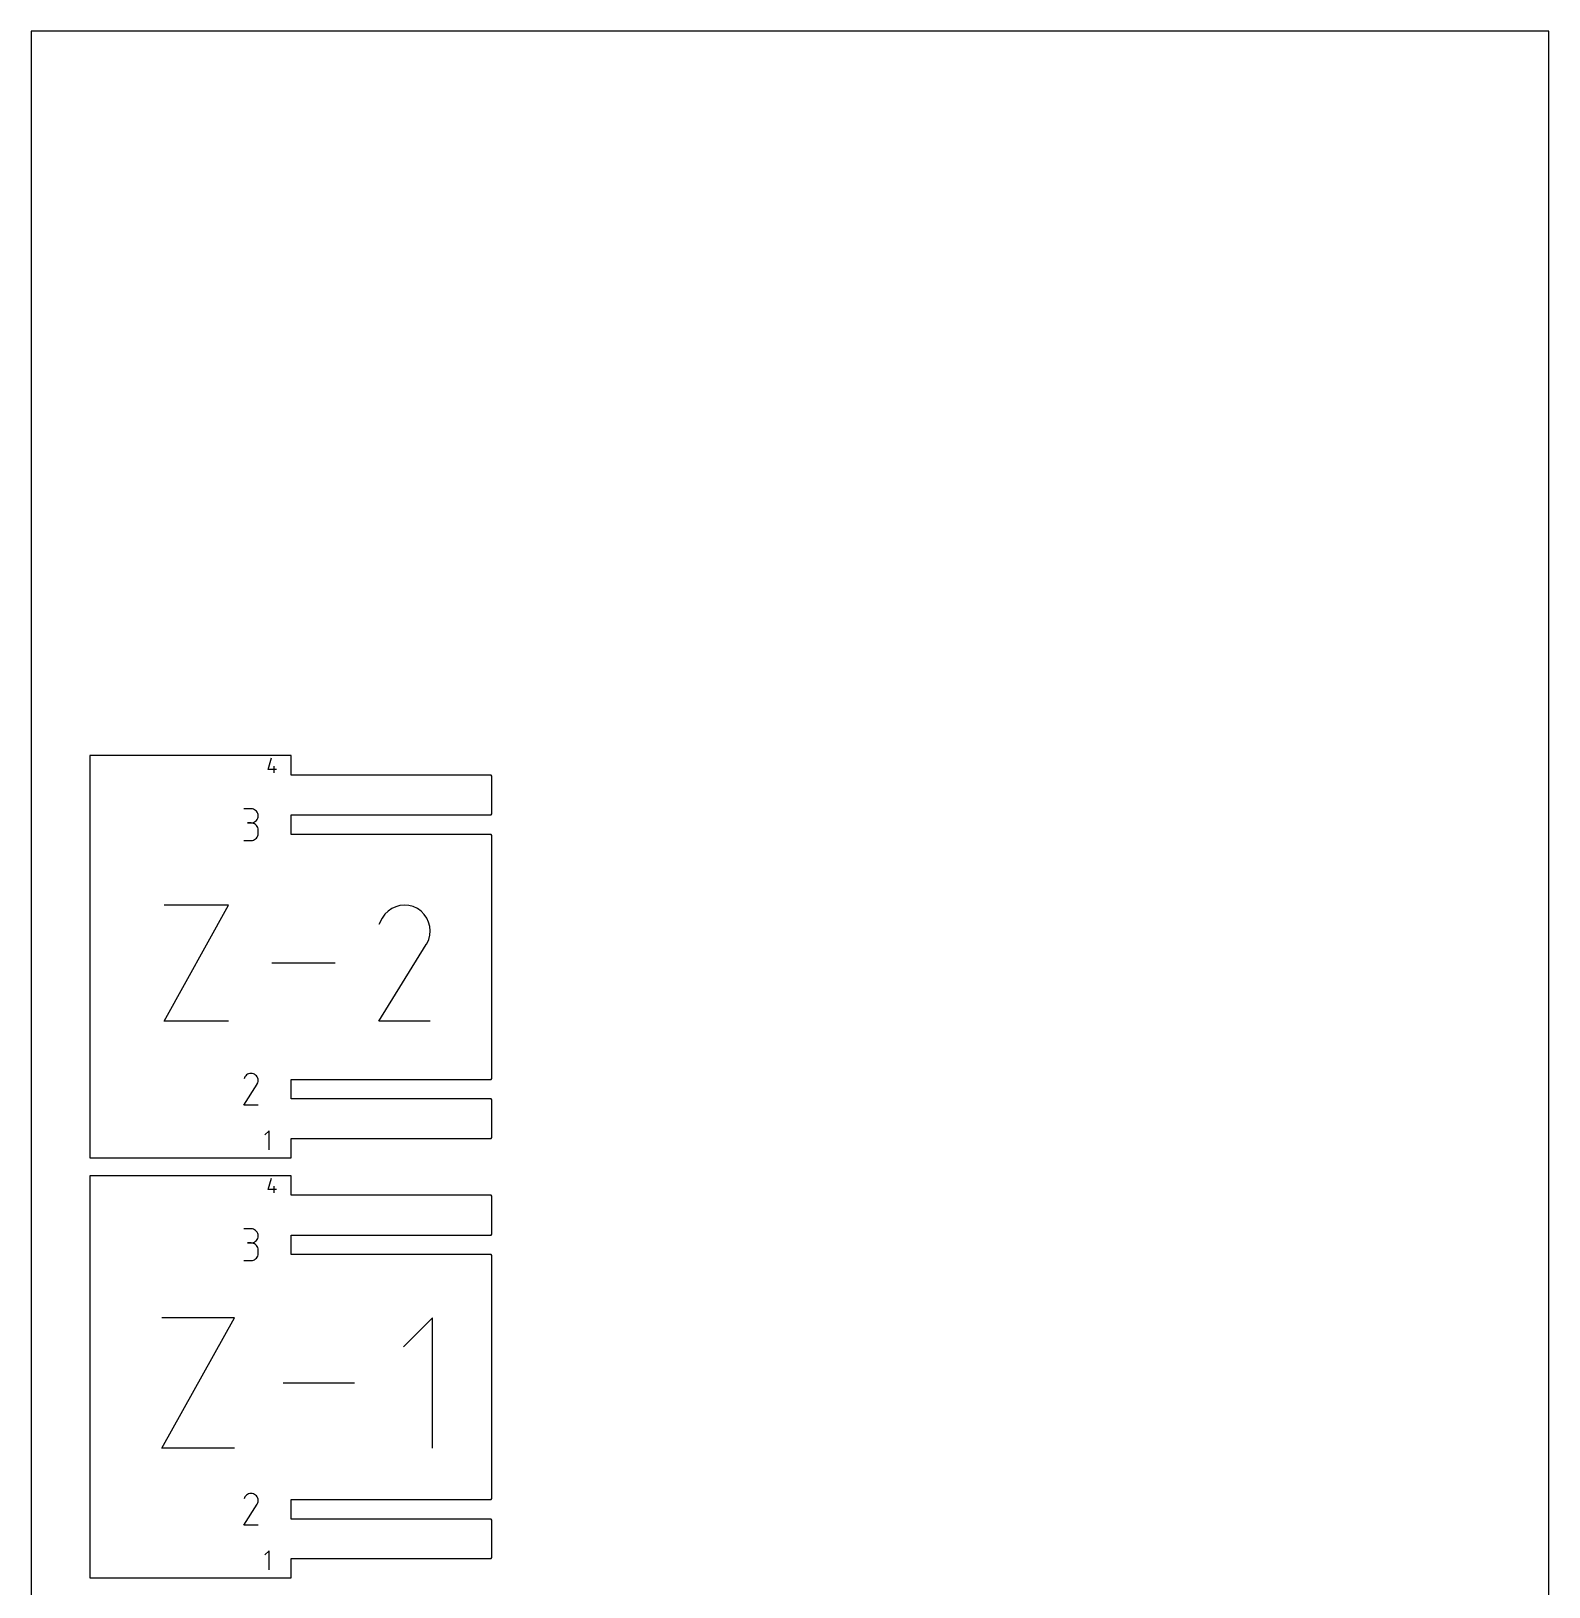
# Model space of a CAD drawing. Extents: x 0 to 305, y 0 to 610.
# Drawn here: x 0 to 305, y 297.5 to 610 of the extents above; entities that cross this region are included whole.
import ezdxf

# ---------------------------------------------------------------- set-up
doc = ezdxf.new("R2010")
doc.units = 0

msp = doc.modelspace()

# ---------------------------------------------------------------- linework, layer by layer
at = {"layer": 'annotation', "color": 1}
for p, q in [((47.652344, 461.662929), (48.312657, 463.978693)), ((49.305741, 461.662929), (47.652344, 461.662929)), ((48.810133, 461.000935), (48.810133, 462.323429)), ((44.200811, 453.774503), (42.779614, 453.774503)), ((44.456416, 453.751561), (44.200811, 453.774503)), ((44.696932, 453.685443), (44.456416, 453.751561)), ((44.918359, 453.580218), (44.696932, 453.685443)), ((45.116694, 453.439951), (44.918359, 453.580218)), ((45.287939, 453.268708), (45.116694, 453.439951)), ((45.428094, 453.070557), (45.287939, 453.268708)), ((44.200811, 450.93211), (43.489209, 450.93211)), ((43.489209, 450.93211), (44.200811, 450.93211)), ((44.200811, 450.93211), (44.456416, 450.955058)), ((44.456416, 450.909167), (44.200811, 450.93211)), ((44.200811, 450.93211), (44.200811, 450.93211)), ((44.456416, 450.955058), (44.696932, 451.021214)), ((44.696932, 450.84305), (44.456416, 450.909167)), ((44.696932, 451.021214), (44.918359, 451.126544)), ((44.918359, 450.737825), (44.696932, 450.84305)), ((44.918359, 451.126544), (45.116694, 451.267015)), ((45.116694, 450.597558), (44.918359, 450.737825)), ((45.116694, 451.267015), (45.287939, 451.438593)), ((45.287939, 450.426315), (45.116694, 450.597558)), ((45.287939, 451.438593), (45.428094, 451.637246)), ((45.428094, 450.228164), (45.287939, 450.426315)), ((45.533157, 452.849563), (45.428094, 453.070557)), ((45.428094, 451.637246), (45.533157, 451.858939)), ((45.533157, 450.00717), (45.428094, 450.228164)), ((45.599128, 452.609793), (45.533157, 452.849563)), ((45.533157, 451.858939), (45.599128, 452.099639)), ((45.622007, 452.355313), (45.599128, 452.609793)), ((45.599128, 452.099639), (45.622007, 452.355313)), ((45.622007, 452.355313), (45.622007, 452.355313)), ((42.779614, 447.382129), (44.200811, 447.382129)), ((44.200811, 447.382129), (44.456416, 447.405058)), ((44.200811, 447.382129), (44.200811, 447.382129)), ((44.456416, 447.405058), (44.696932, 447.471143)), ((44.696932, 447.471143), (44.918359, 447.576325)), ((44.918359, 447.576325), (45.116694, 447.716549)), ((45.116694, 447.716549), (45.287939, 447.887759)), ((45.287939, 447.887759), (45.428094, 448.085897)), ((45.428094, 448.085897), (45.533157, 448.306907)), ((45.599128, 449.7674), (45.533157, 450.00717)), ((45.533157, 448.306907), (45.599128, 448.546733)), ((45.622007, 449.51292), (45.599128, 449.7674)), ((45.599128, 448.546733), (45.622007, 448.801319)), ((45.622007, 448.801319), (45.622007, 449.51292)), ((45.622007, 449.51292), (45.622007, 449.51292)), ((26.731766, 411.132982), (39.658438, 434.413839)), ((39.658438, 434.413839), (26.731766, 434.413839)), ((70.543904, 431.825104), (69.865013, 430.522801)), ((71.082659, 432.589066), (70.543904, 431.825104)), ((71.729044, 433.226798), (71.082659, 432.589066)), ((72.4634, 433.733191), (71.729044, 433.226798)), ((73.26607, 434.103139), (72.4634, 433.733191)), ((74.117393, 434.331535), (73.26607, 434.103139)), ((74.997711, 434.413272), (74.117393, 434.331535)), ((75.887366, 434.343243), (74.997711, 434.413272)), ((76.766699, 434.116341), (75.887366, 434.343243)), ((77.616052, 433.727459), (76.766699, 434.116341)), ((78.375707, 433.188031), (77.616052, 433.727459)), ((77.616052, 433.727459), (77.616052, 433.727459)), ((79.010861, 432.540721), (78.375707, 433.188031)), ((79.515866, 431.805367), (79.010861, 432.540721)), ((79.885075, 431.001809), (79.515866, 431.805367)), ((80.11284, 430.149885), (79.885075, 431.001809)), ((79.890995, 427.502308), (80.121447, 428.380296)), ((80.193513, 429.269434), (80.11284, 430.149885)), ((80.121447, 428.380296), (80.193513, 429.269434)), ((69.850413, 411.132793), (79.404529, 426.513693)), ((79.404529, 426.513693), (79.41595, 426.527826)), ((79.404529, 426.513693), (79.404529, 426.513693)), ((79.41595, 426.527826), (79.426903, 426.542079)), ((79.426903, 426.542079), (79.437459, 426.556573)), ((79.437459, 426.556573), (79.447691, 426.571427)), ((79.447691, 426.571427), (79.457671, 426.586762)), ((79.457671, 426.586762), (79.46747, 426.602698)), ((79.46747, 426.602698), (79.477161, 426.619354)), ((79.477161, 426.619354), (79.486816, 426.636852)), ((79.486816, 426.636852), (79.496507, 426.655311)), ((79.496507, 426.655311), (79.890995, 427.502308)), ((79.496507, 426.655311), (79.496507, 426.655311)), ((61.120524, 422.773411), (48.39095, 422.773411)), ((39.658438, 411.132982), (26.731766, 411.132982)), ((80.189998, 411.132793), (69.850413, 411.132793)), ((43.118364, 400.11532), (42.970258, 399.905304)), ((43.296057, 400.290635), (43.118364, 400.11532)), ((43.497935, 400.429845), (43.296057, 400.290635)), ((43.718592, 400.531545), (43.497935, 400.429845)), ((43.952624, 400.594332), (43.718592, 400.531545)), ((44.194627, 400.616802), (43.952624, 400.594332)), ((44.439197, 400.59755), (44.194627, 400.616802)), ((44.680929, 400.535174), (44.439197, 400.59755)), ((44.914419, 400.428269), (44.680929, 400.535174)), ((45.123251, 400.279978), (44.914419, 400.428269)), ((44.914419, 400.428269), (44.914419, 400.428269)), ((45.297858, 400.10203), (45.123251, 400.279978)), ((45.436686, 399.899878), (45.297858, 400.10203)), ((42.779614, 394.216906), (45.406079, 398.445176)), ((42.970258, 399.905304), (42.783628, 399.547296)), ((45.406079, 398.445176), (45.409218, 398.449061)), ((45.406079, 398.445176), (45.406079, 398.445176)), ((45.409218, 398.449061), (45.412229, 398.45298)), ((45.412229, 398.45298), (45.415131, 398.456964)), ((45.415131, 398.456964), (45.417944, 398.461047)), ((45.417944, 398.461047), (45.420688, 398.465263)), ((45.420688, 398.465263), (45.423381, 398.469644)), ((45.423381, 398.469644), (45.426046, 398.474223)), ((45.426046, 398.474223), (45.4287, 398.479033)), ((45.4287, 398.479033), (45.431364, 398.484107)), ((45.431364, 398.484107), (45.53981, 398.71695)), ((45.431364, 398.484107), (45.431364, 398.484107)), ((45.538183, 399.678977), (45.436686, 399.899878)), ((45.600796, 399.44478), (45.538183, 399.678977)), ((45.53981, 398.71695), (45.603162, 398.958313)), ((45.622974, 399.20274), (45.600796, 399.44478)), ((45.603162, 398.958313), (45.622974, 399.20274)), ((45.622007, 394.216906), (42.779614, 394.216906)), ((47.828093, 389.103142), (46.974412, 388.24922)), ((47.828093, 385.263142), (47.828093, 389.103142)), ((47.652344, 377.272949), (48.312657, 379.588713)), ((49.305741, 377.272949), (47.652344, 377.272949)), ((48.810133, 376.610955), (48.810133, 377.933449)), ((44.200811, 369.384523), (42.779614, 369.384523)), ((44.456416, 369.36158), (44.200811, 369.384523)), ((44.696932, 369.295463), (44.456416, 369.36158)), ((44.918359, 369.190238), (44.696932, 369.295463)), ((45.116694, 369.049971), (44.918359, 369.190238)), ((45.287939, 368.878728), (45.116694, 369.049971)), ((45.428094, 368.680577), (45.287939, 368.878728)), ((44.200811, 366.54213), (43.489209, 366.54213)), ((43.489209, 366.54213), (44.200811, 366.54213)), ((44.200811, 366.54213), (44.456416, 366.565078)), ((44.456416, 366.519187), (44.200811, 366.54213)), ((44.200811, 366.54213), (44.200811, 366.54213)), ((44.456416, 366.565078), (44.696932, 366.631234)), ((44.696932, 366.45307), (44.456416, 366.519187)), ((44.696932, 366.631234), (44.918359, 366.736564)), ((44.918359, 366.347845), (44.696932, 366.45307)), ((44.918359, 366.736564), (45.116694, 366.877035)), ((45.116694, 366.207578), (44.918359, 366.347845)), ((45.116694, 366.877035), (45.287939, 367.048613)), ((45.287939, 366.036335), (45.116694, 366.207578)), ((45.287939, 367.048613), (45.428094, 367.247265)), ((45.428094, 365.838184), (45.287939, 366.036335)), ((45.533157, 368.459583), (45.428094, 368.680577)), ((45.428094, 367.247265), (45.533157, 367.468959)), ((45.533157, 365.61719), (45.428094, 365.838184)), ((45.599128, 368.219813), (45.533157, 368.459583)), ((45.533157, 367.468959), (45.599128, 367.709659)), ((45.622007, 367.965333), (45.599128, 368.219813)), ((45.599128, 367.709659), (45.622007, 367.965333)), ((45.622007, 367.965333), (45.622007, 367.965333)), ((42.779614, 362.992149), (44.200811, 362.992149)), ((44.200811, 362.992149), (44.456416, 363.015078)), ((44.200811, 362.992149), (44.200811, 362.992149)), ((44.456416, 363.015078), (44.696932, 363.081163)), ((44.696932, 363.081163), (44.918359, 363.186345)), ((44.918359, 363.186345), (45.116694, 363.326569)), ((45.116694, 363.326569), (45.287939, 363.497779)), ((45.287939, 363.497779), (45.428094, 363.695917)), ((45.428094, 363.695917), (45.533157, 363.916927)), ((45.599128, 365.37742), (45.533157, 365.61719)), ((45.533157, 363.916927), (45.599128, 364.156753)), ((45.622007, 365.12294), (45.599128, 365.37742)), ((45.599128, 364.156753), (45.622007, 364.411339)), ((45.622007, 364.411339), (45.622007, 365.12294)), ((45.622007, 365.12294), (45.622007, 365.12294)), ((26.296852, 325.287948), (40.839358, 351.478913)), ((40.839358, 351.478913), (26.296852, 351.478913)), ((80.626761, 351.478913), (74.804174, 345.654684)), ((80.626761, 325.287948), (80.626761, 351.478913)), ((64.984205, 338.383431), (50.663434, 338.383431)), ((40.839358, 325.287948), (26.296852, 325.287948)), ((43.118364, 315.72534), (42.970258, 315.515324)), ((43.296058, 315.900655), (43.118364, 315.72534)), ((43.497935, 316.039865), (43.296058, 315.900655)), ((43.718592, 316.141565), (43.497935, 316.039865)), ((43.952624, 316.204352), (43.718592, 316.141565)), ((44.194627, 316.226821), (43.952624, 316.204352)), ((44.439197, 316.20757), (44.194627, 316.226821)), ((44.680929, 316.145194), (44.439197, 316.20757)), ((44.914419, 316.038289), (44.680929, 316.145194)), ((45.123251, 315.889998), (44.914419, 316.038289)), ((44.914419, 316.038289), (44.914419, 316.038289)), ((45.297858, 315.71205), (45.123251, 315.889998)), ((45.436686, 315.509898), (45.297858, 315.71205)), ((42.779614, 309.826926), (45.406079, 314.055196)), ((42.970258, 315.515324), (42.783628, 315.157316)), ((45.406079, 314.055196), (45.409219, 314.059081)), ((45.406079, 314.055196), (45.406079, 314.055196)), ((45.409219, 314.059081), (45.41223, 314.063)), ((45.41223, 314.063), (45.415131, 314.066984)), ((45.415131, 314.066984), (45.417944, 314.071067)), ((45.417944, 314.071067), (45.420688, 314.075283)), ((45.420688, 314.075283), (45.423382, 314.079664)), ((45.423382, 314.079664), (45.426046, 314.084243)), ((45.426046, 314.084243), (45.4287, 314.089053)), ((45.4287, 314.089053), (45.431364, 314.094127)), ((45.431364, 314.094127), (45.53981, 314.32697)), ((45.431364, 314.094127), (45.431364, 314.094127)), ((45.538183, 315.288997), (45.436686, 315.509898)), ((45.600796, 315.0548), (45.538183, 315.288997)), ((45.53981, 314.32697), (45.603163, 314.568332)), ((45.622974, 314.81276), (45.600796, 315.0548)), ((45.603163, 314.568332), (45.622974, 314.81276)), ((45.622007, 309.826926), (42.779614, 309.826926)), ((47.828093, 304.713162), (46.974412, 303.85924)), ((47.828093, 300.873162), (47.828093, 304.713162))]:
    msp.add_line(p, q, dxfattribs=at)
at = {"layer": 'boundary', "color": 5}
for p, q in [((13.95991, 464.443968), (11.7875, 464.443968)), ((11.7875, 464.443968), (11.7875, 461.649218)), ((16.754654, 464.443968), (13.95991, 464.443968)), ((21.490586, 464.443968), (16.754654, 464.443968)), ((27.583228, 464.443968), (21.490586, 464.443968)), ((31.919872, 464.443968), (27.583228, 464.443968)), ((37.498841, 464.443968), (31.919872, 464.443968)), ((38.520812, 464.443968), (37.498841, 464.443968)), ((39.83555, 464.443968), (38.520812, 464.443968)), ((41.665894, 464.443968), (39.83555, 464.443968)), ((44.020581, 464.443968), (41.665894, 464.443968)), ((46.721115, 464.443968), (44.020581, 464.443968)), ((50.195275, 464.443968), (46.721115, 464.443968)), ((51.950242, 464.443968), (50.195275, 464.443968)), ((52.254625, 464.443968), (51.950242, 464.443968)), ((52.251614, 464.439814), (52.254625, 464.443968)), ((52.251614, 460.539814), (52.251614, 464.439814)), ((11.7875, 461.649218), (11.7875, 459.476802)), ((11.7875, 459.476802), (11.7875, 453.38416)), ((92.470727, 460.539814), (52.251614, 460.539814)), ((92.615727, 460.339814), (92.470727, 460.539814)), ((92.615727, 459.476802), (92.615727, 460.339814)), ((92.615727, 454.74087), (92.615727, 459.476802)), ((11.7875, 453.38416), (11.7875, 448.648228)), ((92.615727, 452.731928), (92.615727, 454.74087)), ((52.251614, 448.631928), (52.251614, 452.531928)), ((52.251614, 452.531928), (92.470727, 452.531928)), ((92.470727, 452.531928), (92.615727, 452.731928)), ((11.7875, 448.648228), (11.7875, 443.069261)), ((92.470727, 448.631928), (52.251614, 448.631928)), ((92.615727, 448.431928), (92.470727, 448.631928)), ((92.615727, 444.311585), (92.615727, 448.431928)), ((92.615727, 438.732618), (92.615727, 444.311585)), ((11.7875, 443.069261), (11.7875, 438.732618)), ((11.7875, 438.732618), (11.7875, 437.41788)), ((92.615727, 437.710645), (92.615727, 438.732618)), ((92.615727, 436.395907), (92.615727, 437.710645)), ((11.7875, 437.41788), (11.7875, 436.395907)), ((11.7875, 436.395907), (11.7875, 434.041221)), ((92.615727, 434.565562), (92.615727, 436.395907)), ((92.615727, 432.210876), (92.615727, 434.565562)), ((11.7875, 434.041221), (11.7875, 432.210875)), ((11.7875, 432.210875), (11.7875, 428.744185)), ((92.615727, 429.516142), (92.615727, 432.210876)), ((11.7875, 428.744185), (11.7875, 426.049451)), ((92.615727, 426.049444), (92.615727, 429.516142)), ((11.7875, 426.049451), (11.7875, 423.784267)), ((92.615727, 424.288676), (92.615727, 426.049444)), ((11.7875, 423.784267), (11.7875, 422.023499)), ((11.7875, 422.023499), (11.7875, 418.556809)), ((92.615727, 422.023499), (92.615727, 424.288676)), ((92.615727, 419.328771), (92.615727, 422.023499)), ((92.615727, 415.862081), (92.615727, 419.328771)), ((11.7875, 418.556809), (11.7875, 415.862081)), ((11.7875, 415.862081), (11.7875, 413.507394)), ((92.615727, 414.03173), (92.615727, 415.862081)), ((11.7875, 413.507394), (11.7875, 411.677043)), ((92.615727, 411.677035), (92.615727, 414.03173)), ((11.7875, 411.677043), (11.7875, 410.162817)), ((11.7875, 410.162817), (11.7875, 408.985784)), ((92.615727, 410.500003), (92.615727, 411.677035)), ((92.615727, 408.985784), (92.615727, 410.500003)), ((11.7875, 408.985784), (11.7875, 403.606305)), ((92.615727, 404.804207), (92.615727, 408.985784)), ((11.7875, 403.606305), (11.7875, 399.424728)), ((92.615727, 399.566958), (92.615727, 404.804207)), ((11.7875, 399.424728), (11.7875, 393.332086)), ((52.251614, 395.466958), (52.251614, 399.366958)), ((52.251614, 399.366958), (92.470727, 399.366958)), ((92.470727, 399.366958), (92.615727, 399.566958)), ((92.470727, 395.466958), (52.251614, 395.466958)), ((92.615727, 395.266958), (92.470727, 395.466958)), ((92.615727, 394.688796), (92.615727, 395.266958)), ((92.615727, 388.596154), (92.615727, 394.688796)), ((11.7875, 393.332086), (11.7875, 388.596154)), ((11.7875, 388.596154), (11.7875, 385.801404)), ((92.470727, 387.533142), (92.615727, 387.733142)), ((92.615727, 387.733142), (92.615727, 388.596154)), ((11.7875, 385.801404), (11.7875, 383.628988)), ((52.251614, 383.633142), (52.251614, 387.533142)), ((52.251614, 387.533142), (92.470727, 387.533142)), ((11.7875, 383.628988), (14.582244, 383.628988)), ((14.582244, 383.628988), (16.754654, 383.628988)), ((16.754654, 383.628988), (22.847295, 383.628988)), ((22.847295, 383.628988), (27.583228, 383.628988)), ((27.583228, 383.628988), (33.162197, 383.628988)), ((33.162197, 383.628988), (37.498841, 383.628988)), ((37.498841, 383.628988), (38.813578, 383.628988)), ((38.813578, 383.628988), (39.83555, 383.628988)), ((39.83555, 383.628988), (42.190236, 383.628988)), ((42.190236, 383.628988), (44.020581, 383.628988)), ((44.020581, 383.628988), (47.494733, 383.628988)), ((47.494733, 383.628988), (50.195261, 383.628988)), ((50.195261, 383.628988), (52.254625, 383.628988)), ((52.254625, 383.628988), (52.251614, 383.633142)), ((14.252711, 380.053988), (11.7875, 380.053988)), ((11.7875, 380.053988), (11.7875, 377.552039)), ((16.754654, 380.053988), (14.252711, 380.053988)), ((22.128902, 380.053988), (16.754654, 380.053988)), ((27.583228, 380.053988), (22.128902, 380.053988)), ((32.504371, 380.053988), (27.583228, 380.053988)), ((37.498841, 380.053988), (32.504371, 380.053988)), ((38.658555, 380.053988), (37.498841, 380.053988)), ((39.83555, 380.053988), (38.658555, 380.053988)), ((41.912591, 380.053988), (39.83555, 380.053988)), ((44.020581, 380.053988), (41.912591, 380.053988)), ((47.08509, 380.053988), (44.020581, 380.053988)), ((50.195261, 380.053988), (47.08509, 380.053988)), ((52.186772, 380.053988), (50.195261, 380.053988)), ((52.254625, 380.053988), (52.186772, 380.053988)), ((52.251614, 380.049834), (52.254625, 380.053988)), ((52.251614, 376.149834), (52.251614, 380.049834)), ((11.7875, 377.552039), (11.7875, 375.086822)), ((11.7875, 375.086822), (11.7875, 369.632496)), ((92.470727, 376.149834), (52.251614, 376.149834)), ((92.615727, 375.949834), (92.470727, 376.149834)), ((92.615727, 375.086822), (92.615727, 375.949834)), ((92.615727, 369.712574), (92.615727, 375.086822)), ((11.7875, 369.632496), (11.7875, 364.258248)), ((92.615727, 368.341948), (92.615727, 369.712574)), ((52.251614, 364.241948), (52.251614, 368.141948)), ((52.251614, 368.141948), (92.470727, 368.141948)), ((92.470727, 368.141948), (92.615727, 368.341948)), ((11.7875, 364.258248), (11.7875, 359.26378)), ((92.470727, 364.241948), (52.251614, 364.241948)), ((92.615727, 364.041948), (92.470727, 364.241948)), ((92.615727, 359.337106), (92.615727, 364.041948)), ((11.7875, 359.26378), (11.7875, 354.342638)), ((92.615727, 354.342638), (92.615727, 359.337106)), ((11.7875, 354.342638), (11.7875, 353.165643)), ((92.615727, 353.182923), (92.615727, 354.342638)), ((92.615727, 352.005927), (92.615727, 353.182923)), ((11.7875, 353.165643), (11.7875, 352.005927)), ((11.7875, 352.005927), (11.7875, 349.897937)), ((92.615727, 349.928886), (92.615727, 352.005927)), ((11.7875, 349.897937), (11.7875, 347.820895)), ((11.7875, 347.820895), (11.7875, 344.717398)), ((92.615727, 347.820895), (92.615727, 349.928886)), ((92.615727, 344.762968), (92.615727, 347.820895)), ((11.7875, 344.717398), (11.7875, 341.659464)), ((92.615727, 341.659477), (92.615727, 344.762968)), ((11.7875, 341.659464), (11.7875, 339.631605)), ((92.615727, 339.661384), (92.615727, 341.659477)), ((11.7875, 339.631605), (11.7875, 337.633519)), ((11.7875, 337.633519), (11.7875, 334.530028)), ((92.615727, 337.633519), (92.615727, 339.661384)), ((92.615727, 334.575592), (92.615727, 337.633519)), ((11.7875, 334.530028), (11.7875, 331.472101)), ((92.615727, 331.472101), (92.615727, 334.575592)), ((11.7875, 331.472101), (11.7875, 329.364104)), ((92.615727, 329.395059), (92.615727, 331.472101)), ((11.7875, 329.364104), (11.7875, 327.287055)), ((92.615727, 327.287062), (92.615727, 329.395059)), ((11.7875, 327.287055), (11.7875, 325.931479)), ((11.7875, 325.931479), (11.7875, 324.595804)), ((92.615727, 325.951381), (92.615727, 327.287062)), ((92.615727, 324.595804), (92.615727, 325.951381)), ((11.7875, 324.595804), (11.7875, 319.779924)), ((92.615727, 319.850628), (92.615727, 324.595804)), ((11.7875, 319.779924), (11.7875, 315.034748)), ((92.615727, 315.176977), (92.615727, 319.850628)), ((11.7875, 315.034748), (11.7875, 309.580422)), ((52.251614, 311.076978), (52.251614, 314.976978)), ((52.251614, 314.976978), (92.470727, 314.976978)), ((92.470727, 314.976978), (92.615727, 315.176977)), ((11.7875, 309.580422), (11.7875, 304.206174)), ((92.470727, 311.076978), (52.251614, 311.076978)), ((92.615727, 310.876978), (92.470727, 311.076978)), ((92.615727, 309.6605), (92.615727, 310.876978)), ((92.615727, 304.206174), (92.615727, 309.6605)), ((11.7875, 304.206174), (11.7875, 301.704225)), ((92.470727, 303.143162), (92.615727, 303.343162)), ((92.615727, 303.343162), (92.615727, 304.206174)), ((11.7875, 301.704225), (11.7875, 299.239008)), ((52.251614, 299.243162), (52.251614, 303.143162)), ((52.251614, 303.143162), (92.470727, 303.143162)), ((11.7875, 299.239008), (14.289443, 299.239008)), ((14.289443, 299.239008), (16.754654, 299.239008)), ((16.754654, 299.239008), (22.20898, 299.239008)), ((22.20898, 299.239008), (27.583228, 299.239008)), ((27.583228, 299.239008), (32.577698, 299.239008)), ((32.577698, 299.239008), (37.498841, 299.239008)), ((37.498841, 299.239008), (38.675835, 299.239008)), ((38.675835, 299.239008), (39.83555, 299.239008)), ((39.83555, 299.239008), (41.943539, 299.239008)), ((41.943539, 299.239008), (44.020581, 299.239008)), ((44.020581, 299.239008), (47.130759, 299.239008)), ((47.130759, 299.239008), (50.195274, 299.239008)), ((50.195274, 299.239008), (52.216453, 299.239008)), ((52.216453, 299.239008), (52.254625, 299.239008)), ((52.254625, 299.239008), (52.251614, 299.243162))]:
    msp.add_line(p, q, dxfattribs=at)
at = {"layer": 'frame', "color": 5}
for p, q in [((305, 610), (0, 610)), ((0, 610), (0, 0)), ((305, 0), (305, 610))]:
    msp.add_line(p, q, dxfattribs=at)

doc.saveas('drawing.dxf')
